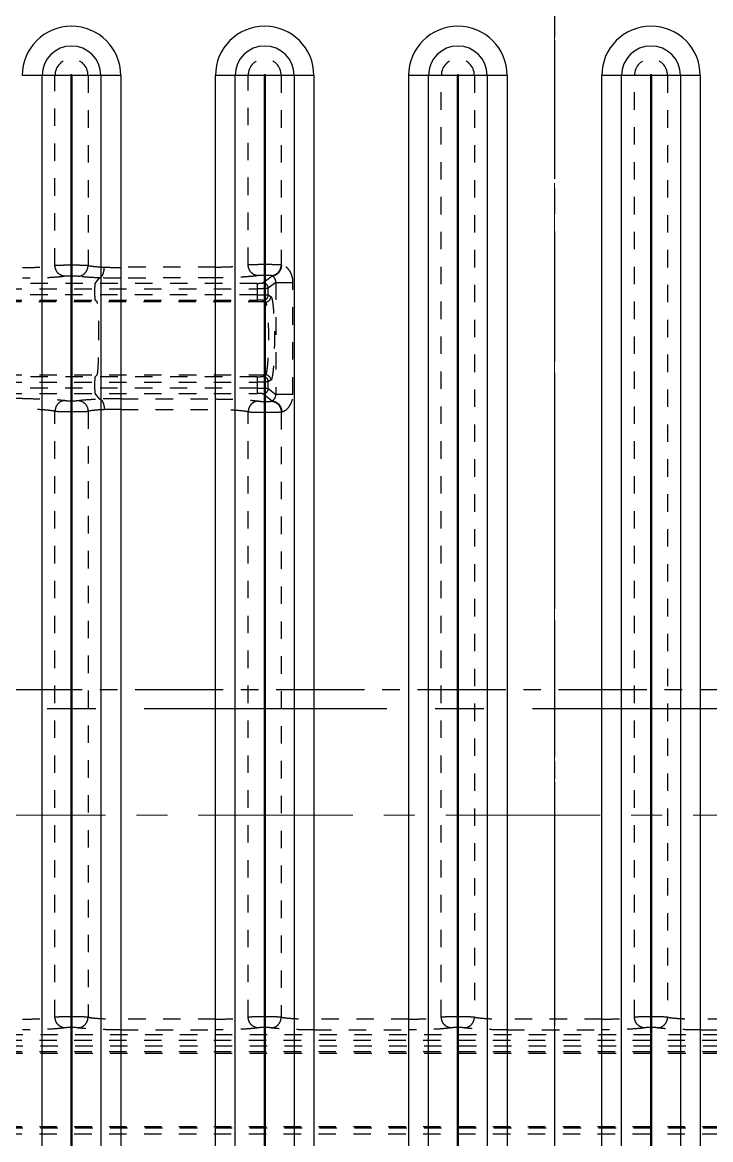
# Model space of a CAD drawing. Header units: millimetres. Extents: x 1572 to 4063, y -10865 to -3081.
# Drawn here: x 2565.9 to 2630.3, y -3748.9 to -3644.3 of the extents above; entities that cross this region are included whole.
import ezdxf

# ---------------------------------------------------------------- set-up
doc = ezdxf.new("R2010")
doc.units = ezdxf.units.MM
doc.header["$LTSCALE"] = 16.335
doc.linetypes.add('CENTER', pattern=[0.6, 0.375, -0.075, 0.075, -0.075])
doc.linetypes.add('HIDDEN', pattern=[0.2, 0.1, -0.1])
doc.layers.get('0').update_dxf_attribs({"linetype": 'CONTINUOUS'})
doc.layers.add('center', color=1, linetype='CENTER', lineweight=9)
doc.layers.add('moldbase', color=7, linetype='CONTINUOUS', lineweight=20)
doc.layers.add('DEFAULT_2', color=8, linetype='HIDDEN')

# ---------------------------------------------------------------- blocks, each defined once
blk = doc.blocks.new('256')
at = {"color": 7, "linetype": 'Continuous'}
for p, q in [((2648.65, -3160.78), (2648.65, -3017.07)), ((2650.5, -3160.78), (2650.5, -3017.07)), ((2653.19, -3017.07), (2653.19, -3160.78)), ((2653.32, -3160.78), (2653.32, -3017.07)), ((2656.01, -3017.07), (2656.01, -3160.78)), ((2657.86, -3017.07), (2657.86, -3160.78)), ((2666.74, -3160.78), (2666.74, -3017.07)), ((2668.59, -3160.78), (2668.59, -3017.07)), ((2671.28, -3017.07), (2671.28, -3160.78)), ((2671.41, -3160.78), (2671.41, -3017.07)), ((2674.1, -3017.07), (2674.1, -3160.78)), ((2675.95, -3017.07), (2675.95, -3160.78)), ((2684.83, -3160.78), (2684.83, -3017.07)), ((2686.68, -3160.78), (2686.68, -3017.07)), ((2689.37, -3017.07), (2689.37, -3160.78)), ((2689.5, -3160.78), (2689.5, -3017.07)), ((2692.19, -3017.07), (2692.19, -3160.78)), ((2694.04, -3017.07), (2694.04, -3160.78)), ((2702.92, -3160.78), (2702.92, -3017.07)), ((2704.77, -3160.78), (2704.77, -3017.07)), ((2707.46, -3017.07), (2707.46, -3160.78)), ((2707.59, -3160.78), (2707.59, -3017.07)), ((2710.28, -3017.07), (2710.28, -3160.78)), ((2648.65, -3160.78), (2653.19, -3160.78)), ((2653.32, -3160.78), (2657.86, -3160.78)), ((2666.74, -3160.78), (2671.28, -3160.78)), ((2671.41, -3160.78), (2675.95, -3160.78)), ((2684.83, -3160.78), (2689.37, -3160.78)), ((2689.5, -3160.78), (2694.04, -3160.78)), ((2702.92, -3160.78), (2707.46, -3160.78)), ((2707.59, -3160.78), (2712.13, -3160.78))]:
    blk.add_line(p, q, dxfattribs=at)
for centre, radius, start, end in [((2653.26, -3160.78), 4.61, 180, 360), ((2653.26, -3160.78), 2.75, 180.0001, 359.9999), ((2653.26, -3160.78), 0.0669, 180, 0), ((2671.35, -3160.78), 4.61, 180, 360), ((2671.35, -3160.78), 2.75, 180.0001, 359.9999), ((2671.35, -3160.78), 0.0669, 180, 0), ((2689.44, -3160.78), 4.61, 180, 360), ((2689.44, -3160.78), 2.75, 180.0001, 359.9999), ((2689.44, -3160.78), 0.0669, 180, 0), ((2707.53, -3160.78), 4.61, 180, 360), ((2707.53, -3160.78), 2.75, 180.0001, 359.9999), ((2707.53, -3160.78), 0.0669, 180, 0)]:
    blk.add_arc(centre, radius, start, end, dxfattribs=at)
at = {"layer": 'DEFAULT_2', "color": 1, "linetype": 'CENTER', "ltscale": 1.349153}
for p, q in [((2662.3, -3212.27), (2662.3, -2994.27)), ((2494.97, -3103.27), (2829.63, -3103.27))]:
    blk.add_line(p, q, dxfattribs=at)
at = {"layer": 'DEFAULT_2', "color": 8, "linetype": 'HIDDEN'}
for p, q in [((2736.67, -3061.72), (2587.93, -3061.72)), ((2587.93, -3062.23), (2736.67, -3062.23)), ((2736.67, -3062.4), (2587.93, -3062.4)), ((2587.93, -3069.22), (2736.67, -3069.22)), ((2736.67, -3069.4), (2587.93, -3069.4)), ((2587.93, -3069.9), (2736.67, -3069.9)), ((2736.67, -3070.46), (2587.93, -3070.46)), ((2587.93, -3070.96), (2736.67, -3070.96)), ((2648.65, -3071.44), (2639.77, -3071.44)), ((2666.74, -3071.44), (2657.86, -3071.44)), ((2684.83, -3071.44), (2675.95, -3071.44)), ((2702.92, -3071.44), (2694.04, -3071.44)), ((2721.01, -3071.44), (2712.13, -3071.44)), ((2639.77, -3072.44), (2648.65, -3072.44)), ((2651.71, -3160.78), (2651.71, -3072.63)), ((2653.32, -3071.65), (2653.19, -3071.65)), ((2653.19, -3072.66), (2653.32, -3072.66)), ((2654.81, -3072.63), (2654.81, -3160.78)), ((2657.86, -3072.44), (2666.74, -3072.44)), ((2669.8, -3160.78), (2669.8, -3072.63)), ((2671.41, -3071.65), (2671.28, -3071.65)), ((2671.28, -3072.66), (2671.41, -3072.66)), ((2672.9, -3072.63), (2672.9, -3160.78)), ((2675.95, -3072.44), (2684.83, -3072.44)), ((2687.89, -3129.28), (2687.89, -3072.63)), ((2689.5, -3071.65), (2689.37, -3071.65)), ((2689.37, -3072.66), (2689.5, -3072.66)), ((2690.99, -3072.63), (2690.99, -3129.29)), ((2694.04, -3072.44), (2702.92, -3072.44)), ((2705.98, -3129.34), (2705.98, -3072.63)), ((2707.59, -3071.65), (2707.46, -3071.65)), ((2707.46, -3072.66), (2707.59, -3072.66)), ((2709.08, -3072.63), (2709.08, -3129.35)), ((2689.5, -3129.26), (2689.37, -3129.26)), ((2702.92, -3129.52), (2694.04, -3129.49)), ((2707.59, -3129.32), (2707.46, -3129.32)), ((2686.79, -3130.91), (2688.39, -3130.91)), ((2686.79, -3130.91), (2686.79, -3141.41)), ((2689.1, -3131.48), (2688.39, -3130.91)), ((2688.39, -3141.41), (2688.39, -3130.91)), ((2688.75, -3130.29), (2689.6, -3130.98)), ((2689.5, -3130.26), (2689.37, -3130.26)), ((2736.67, -3131.01), (2690.13, -3131.01)), ((2702.92, -3130.52), (2694.04, -3130.49)), ((2704.92, -3130.49), (2705.3, -3131.01)), ((2707.46, -3130.32), (2707.59, -3130.32)), ((2707.53, -3142), (2707.53, -3130.32)), ((2712.13, -3130.53), (2721.01, -3130.53)), ((2688.85, -3132.25), (2689.1, -3132.1)), ((2689.1, -3131.48), (2689.1, -3132.1)), ((2690.15, -3131.51), (2736.67, -3131.51)), ((2690.15, -3132.07), (2690.15, -3131.51)), ((2736.67, -3132.07), (2690.15, -3132.07)), ((2705.33, -3131.51), (2705.33, -3132.07)), ((2689.6, -3132.6), (2689.35, -3132.75)), ((2736.67, -3132.75), (2689.35, -3132.75)), ((2690.13, -3132.58), (2736.67, -3132.58)), ((2705.3, -3132.58), (2705.13, -3132.75)), ((2689.35, -3139.57), (2736.67, -3139.57)), ((2689.35, -3139.57), (2689.6, -3139.72)), ((2705.13, -3139.57), (2705.3, -3139.75)), ((2689.1, -3140.23), (2688.85, -3140.08)), ((2689.1, -3140.23), (2689.1, -3140.85)), ((2736.67, -3139.75), (2690.13, -3139.75)), ((2690.15, -3140.25), (2736.67, -3140.25)), ((2690.15, -3140.81), (2690.15, -3140.25)), ((2705.33, -3140.25), (2705.33, -3140.81)), ((2688.39, -3141.41), (2686.79, -3141.41)), ((2688.39, -3141.41), (2689.1, -3140.85)), ((2689.6, -3141.35), (2688.75, -3142.03)), ((2690.13, -3141.31), (2736.67, -3141.31)), ((2736.67, -3140.81), (2690.15, -3140.81)), ((2705.3, -3141.31), (2704.92, -3141.83)), ((2689.37, -3142.06), (2689.5, -3142.06)), ((2694.04, -3141.84), (2702.92, -3141.8)), ((2707.59, -3142), (2707.46, -3142)), ((2721.01, -3141.79), (2712.13, -3141.79)), ((2687.89, -3160.78), (2687.89, -3143.04)), ((2689.37, -3143.07), (2689.5, -3143.07)), ((2690.99, -3143.04), (2690.99, -3160.78)), ((2694.04, -3142.82), (2702.92, -3142.82)), ((2705.98, -3160.78), (2705.98, -3142.98)), ((2707.46, -3143.01), (2707.59, -3143.01)), ((2709.08, -3142.98), (2709.08, -3160.78))]:
    blk.add_line(p, q, dxfattribs=at)
for centre, radius, start, end in [((2687.36, -3126.8), 2.54, 280.8381, 281.9274), ((2688.14, -3126.15), 4.19, 278.3544, 279.2068), ((2703.19, -3076.54), 53.98, 269.7102, 271.8331), ((2689.36, -3132.25), 0.504, 180.2236, 269.7898), ((2689.36, -3140.08), 0.504, 90.2104, 179.7833), ((2688.14, -3146.18), 4.19, 80.7932, 81.6456), ((2687.36, -3145.53), 2.54, 78.0727, 79.1619), ((2653.26, -3160.78), 1.55, 180.0014, 359.9986), ((2671.35, -3160.78), 1.55, 180.0014, 359.9986), ((2689.44, -3160.78), 1.55, 180.0014, 359.9986), ((2707.53, -3160.78), 1.55, 180.0014, 359.9986)]:
    blk.add_arc(centre, radius, start, end, dxfattribs=at)
for points, knots in [([(2648.65, -3071.44), (2649.07, -3071.44), (2649.87, -3071.45), (2650.98, -3071.48), (2651.89, -3071.54), (2652.42, -3071.59), (2652.63, -3071.63)], [0, 0, 0, 0, 0.313214, 0.599702, 0.835209, 1, 1, 1, 1]), ([(2652.63, -3071.63), (2652.52, -3071.63), (2652.28, -3071.69), (2651.97, -3071.92), (2651.76, -3072.25), (2651.71, -3072.51), (2651.71, -3072.63)], [0, 0, 0, 0, 0.230879, 0.487464, 0.751872, 1, 1, 1, 1]), ([(2652.63, -3071.63), (2652.71, -3071.64), (2652.89, -3071.65), (2653.08, -3071.65), (2653.19, -3071.65)], [0, 0, 0, 0, 0.403409, 1, 1, 1, 1]), ([(2653.32, -3071.65), (2653.44, -3071.65), (2653.62, -3071.65), (2653.81, -3071.64), (2653.88, -3071.63)], [0, 0, 0, 0, 0.596745, 1, 1, 1, 1]), ([(2653.88, -3071.63), (2654.1, -3071.59), (2654.63, -3071.54), (2655.54, -3071.48), (2656.65, -3071.45), (2657.45, -3071.44), (2657.86, -3071.44)], [0, 0, 0, 0, 0.164791, 0.400299, 0.686785, 1, 1, 1, 1]), ([(2653.88, -3071.63), (2654, -3071.63), (2654.24, -3071.69), (2654.55, -3071.92), (2654.75, -3072.25), (2654.8, -3072.51), (2654.81, -3072.63)], [0, 0, 0, 0, 0.230886, 0.487476, 0.751881, 1, 1, 1, 1]), ([(2666.74, -3071.44), (2667.16, -3071.44), (2667.96, -3071.45), (2669.07, -3071.48), (2669.98, -3071.54), (2670.51, -3071.59), (2670.72, -3071.63)], [0, 0, 0, 0, 0.313214, 0.599702, 0.835209, 1, 1, 1, 1]), ([(2670.72, -3071.63), (2670.61, -3071.63), (2670.37, -3071.69), (2670.06, -3071.92), (2669.85, -3072.25), (2669.8, -3072.51), (2669.8, -3072.63)], [0, 0, 0, 0, 0.230879, 0.487464, 0.751872, 1, 1, 1, 1]), ([(2670.72, -3071.63), (2670.8, -3071.64), (2670.98, -3071.65), (2671.17, -3071.65), (2671.28, -3071.65)], [0, 0, 0, 0, 0.403409, 1, 1, 1, 1]), ([(2671.41, -3071.65), (2671.53, -3071.65), (2671.71, -3071.65), (2671.9, -3071.64), (2671.97, -3071.63)], [0, 0, 0, 0, 0.596745, 1, 1, 1, 1]), ([(2671.97, -3071.63), (2672.19, -3071.59), (2672.72, -3071.54), (2673.63, -3071.48), (2674.74, -3071.45), (2675.54, -3071.44), (2675.95, -3071.44)], [0, 0, 0, 0, 0.164791, 0.400299, 0.686785, 1, 1, 1, 1]), ([(2671.97, -3071.63), (2672.09, -3071.63), (2672.33, -3071.69), (2672.64, -3071.92), (2672.84, -3072.25), (2672.89, -3072.51), (2672.9, -3072.63)], [0, 0, 0, 0, 0.230886, 0.487476, 0.751881, 1, 1, 1, 1]), ([(2684.83, -3071.44), (2685.25, -3071.44), (2686.05, -3071.45), (2687.16, -3071.48), (2688.07, -3071.54), (2688.6, -3071.59), (2688.81, -3071.63)], [0, 0, 0, 0, 0.313214, 0.599702, 0.835209, 1, 1, 1, 1]), ([(2688.81, -3071.63), (2688.7, -3071.63), (2688.46, -3071.69), (2688.15, -3071.92), (2687.94, -3072.25), (2687.89, -3072.51), (2687.89, -3072.63)], [0, 0, 0, 0, 0.230879, 0.487464, 0.751872, 1, 1, 1, 1]), ([(2688.81, -3071.63), (2688.89, -3071.64), (2689.07, -3071.65), (2689.26, -3071.65), (2689.37, -3071.65)], [0, 0, 0, 0, 0.403409, 1, 1, 1, 1]), ([(2689.5, -3071.65), (2689.62, -3071.65), (2689.8, -3071.65), (2689.99, -3071.64), (2690.06, -3071.63)], [0, 0, 0, 0, 0.596745, 1, 1, 1, 1]), ([(2690.06, -3071.63), (2690.28, -3071.59), (2690.81, -3071.54), (2691.72, -3071.48), (2692.83, -3071.45), (2693.63, -3071.44), (2694.04, -3071.44)], [0, 0, 0, 0, 0.164791, 0.400299, 0.686785, 1, 1, 1, 1]), ([(2690.06, -3071.63), (2690.18, -3071.63), (2690.42, -3071.69), (2690.73, -3071.92), (2690.93, -3072.25), (2690.98, -3072.51), (2690.99, -3072.63)], [0, 0, 0, 0, 0.230886, 0.487476, 0.751881, 1, 1, 1, 1]), ([(2702.92, -3071.44), (2703.34, -3071.44), (2704.14, -3071.45), (2705.25, -3071.48), (2706.16, -3071.54), (2706.69, -3071.59), (2706.9, -3071.63)], [0, 0, 0, 0, 0.313214, 0.599702, 0.835209, 1, 1, 1, 1]), ([(2706.9, -3071.63), (2706.79, -3071.63), (2706.55, -3071.69), (2706.24, -3071.92), (2706.03, -3072.25), (2705.98, -3072.51), (2705.98, -3072.63)], [0, 0, 0, 0, 0.230879, 0.487464, 0.751872, 1, 1, 1, 1]), ([(2706.9, -3071.63), (2706.98, -3071.64), (2707.16, -3071.65), (2707.35, -3071.65), (2707.46, -3071.65)], [0, 0, 0, 0, 0.403409, 1, 1, 1, 1]), ([(2707.59, -3071.65), (2707.71, -3071.65), (2707.89, -3071.65), (2708.08, -3071.64), (2708.15, -3071.63)], [0, 0, 0, 0, 0.596745, 1, 1, 1, 1]), ([(2708.15, -3071.63), (2708.37, -3071.59), (2708.9, -3071.54), (2709.81, -3071.48), (2710.92, -3071.45), (2711.72, -3071.44), (2712.13, -3071.44)], [0, 0, 0, 0, 0.164791, 0.400299, 0.686785, 1, 1, 1, 1]), ([(2708.15, -3071.63), (2708.27, -3071.63), (2708.51, -3071.69), (2708.82, -3071.92), (2709.02, -3072.25), (2709.07, -3072.51), (2709.08, -3072.63)], [0, 0, 0, 0, 0.230886, 0.487476, 0.751881, 1, 1, 1, 1]), ([(2651.71, -3072.63), (2651.54, -3072.59), (2651.14, -3072.54), (2650.44, -3072.49), (2649.58, -3072.45), (2648.97, -3072.44), (2648.65, -3072.44)], [0, 0, 0, 0, 0.165703, 0.400853, 0.687082, 1, 1, 1, 1]), ([(2651.71, -3072.63), (2651.91, -3072.64), (2652.4, -3072.65), (2652.89, -3072.66), (2653.19, -3072.66)], [0, 0, 0, 0, 0.399792, 1, 1, 1, 1]), ([(2653.32, -3072.66), (2653.62, -3072.66), (2654.12, -3072.65), (2654.61, -3072.64), (2654.81, -3072.63)], [0, 0, 0, 0, 0.600202, 1, 1, 1, 1]), ([(2657.86, -3072.44), (2657.54, -3072.44), (2656.93, -3072.45), (2656.08, -3072.49), (2655.38, -3072.54), (2654.97, -3072.59), (2654.81, -3072.63)], [0, 0, 0, 0, 0.312925, 0.599149, 0.834301, 1, 1, 1, 1]), ([(2669.8, -3072.63), (2669.63, -3072.59), (2669.23, -3072.54), (2668.53, -3072.49), (2667.67, -3072.45), (2667.06, -3072.44), (2666.74, -3072.44)], [0, 0, 0, 0, 0.165703, 0.400853, 0.687082, 1, 1, 1, 1]), ([(2669.8, -3072.63), (2670, -3072.64), (2670.49, -3072.65), (2670.98, -3072.66), (2671.28, -3072.66)], [0, 0, 0, 0, 0.399792, 1, 1, 1, 1]), ([(2671.41, -3072.66), (2671.71, -3072.66), (2672.21, -3072.65), (2672.7, -3072.64), (2672.9, -3072.63)], [0, 0, 0, 0, 0.600202, 1, 1, 1, 1]), ([(2675.95, -3072.44), (2675.63, -3072.44), (2675.02, -3072.45), (2674.17, -3072.49), (2673.47, -3072.54), (2673.06, -3072.59), (2672.9, -3072.63)], [0, 0, 0, 0, 0.312925, 0.599149, 0.834301, 1, 1, 1, 1]), ([(2687.89, -3072.63), (2687.72, -3072.59), (2687.32, -3072.54), (2686.62, -3072.49), (2685.76, -3072.45), (2685.15, -3072.44), (2684.83, -3072.44)], [0, 0, 0, 0, 0.165703, 0.400853, 0.687082, 1, 1, 1, 1]), ([(2687.89, -3072.63), (2688.09, -3072.64), (2688.58, -3072.65), (2689.07, -3072.66), (2689.37, -3072.66)], [0, 0, 0, 0, 0.399792, 1, 1, 1, 1]), ([(2689.5, -3072.66), (2689.8, -3072.66), (2690.3, -3072.65), (2690.79, -3072.64), (2690.99, -3072.63)], [0, 0, 0, 0, 0.600202, 1, 1, 1, 1]), ([(2694.04, -3072.44), (2693.72, -3072.44), (2693.11, -3072.45), (2692.26, -3072.49), (2691.56, -3072.54), (2691.15, -3072.59), (2690.99, -3072.63)], [0, 0, 0, 0, 0.312925, 0.599149, 0.834301, 1, 1, 1, 1]), ([(2705.98, -3072.63), (2705.81, -3072.59), (2705.41, -3072.54), (2704.71, -3072.49), (2703.85, -3072.45), (2703.24, -3072.44), (2702.92, -3072.44)], [0, 0, 0, 0, 0.165703, 0.400853, 0.687082, 1, 1, 1, 1]), ([(2705.98, -3072.63), (2706.18, -3072.64), (2706.67, -3072.65), (2707.16, -3072.66), (2707.46, -3072.66)], [0, 0, 0, 0, 0.399792, 1, 1, 1, 1]), ([(2707.59, -3072.66), (2707.89, -3072.66), (2708.39, -3072.65), (2708.88, -3072.64), (2709.08, -3072.63)], [0, 0, 0, 0, 0.600202, 1, 1, 1, 1]), ([(2712.13, -3072.44), (2711.81, -3072.44), (2711.2, -3072.45), (2710.35, -3072.49), (2709.65, -3072.54), (2709.24, -3072.59), (2709.08, -3072.63)], [0, 0, 0, 0, 0.312925, 0.599149, 0.834301, 1, 1, 1, 1]), ([(2687.84, -3129.29), (2687.73, -3129.31), (2687.47, -3129.42), (2687.12, -3129.76), (2686.86, -3130.28), (2686.79, -3130.7), (2686.79, -3130.91)], [0, 0, 0, 0, 0.165809, 0.40188, 0.690567, 1, 1, 1, 1]), ([(2688.75, -3130.29), (2688.65, -3130.29), (2688.42, -3130.24), (2688.12, -3130.03), (2687.9, -3129.7), (2687.84, -3129.43), (2687.84, -3129.29)], [0, 0, 0, 0, 0.208535, 0.454273, 0.726564, 1, 1, 1, 1]), ([(2689.37, -3129.26), (2689.07, -3129.26), (2688.58, -3129.26), (2688.09, -3129.27), (2687.89, -3129.28)], [0, 0, 0, 0, 0.600208, 1, 1, 1, 1]), ([(2688.81, -3130.28), (2688.7, -3130.28), (2688.45, -3130.22), (2688.15, -3129.99), (2687.94, -3129.66), (2687.89, -3129.4), (2687.89, -3129.28)], [0, 0, 0, 0, 0.230942, 0.48748, 0.751823, 1, 1, 1, 1]), ([(2690.99, -3129.29), (2690.79, -3129.27), (2690.3, -3129.26), (2689.8, -3129.26), (2689.5, -3129.26)], [0, 0, 0, 0, 0.399798, 1, 1, 1, 1]), ([(2690.06, -3130.29), (2690.17, -3130.29), (2690.42, -3130.23), (2690.73, -3130), (2690.93, -3129.67), (2690.98, -3129.41), (2690.99, -3129.29)], [0, 0, 0, 0, 0.230816, 0.487447, 0.751918, 1, 1, 1, 1]), ([(2690.99, -3129.29), (2691.15, -3129.32), (2691.56, -3129.38), (2692.26, -3129.43), (2693.11, -3129.47), (2693.72, -3129.48), (2694.04, -3129.49)], [0, 0, 0, 0, 0.165763, 0.400928, 0.687131, 1, 1, 1, 1]), ([(2702.92, -3129.52), (2703.05, -3129.52), (2703.57, -3129.52), (2704.08, -3129.51), (2704.46, -3129.49)], [0, 0, 0, 0, 0.259291, 1, 1, 1, 1]), ([(2704.46, -3129.49), (2704.76, -3129.48), (2705.27, -3129.45), (2705.77, -3129.39), (2705.98, -3129.34)], [0, 0, 0, 0, 0.59243, 1, 1, 1, 1]), ([(2704.92, -3130.49), (2704.86, -3130.49), (2704.76, -3130.43), (2704.66, -3130.3), (2704.56, -3130.12), (2704.48, -3129.85), (2704.46, -3129.61), (2704.46, -3129.49)], [0, 0, 0, 0, 0.160229, 0.268212, 0.395593, 0.692627, 1, 1, 1, 1]), ([(2707.46, -3129.32), (2707.16, -3129.32), (2706.67, -3129.32), (2706.18, -3129.33), (2705.98, -3129.34)], [0, 0, 0, 0, 0.600203, 1, 1, 1, 1]), ([(2706.9, -3130.35), (2706.79, -3130.34), (2706.55, -3130.29), (2706.24, -3130.06), (2706.03, -3129.72), (2705.98, -3129.47), (2705.98, -3129.34)], [0, 0, 0, 0, 0.230895, 0.487473, 0.751866, 1, 1, 1, 1]), ([(2709.08, -3129.35), (2708.88, -3129.33), (2708.39, -3129.32), (2707.89, -3129.32), (2707.59, -3129.32)], [0, 0, 0, 0, 0.399792, 1, 1, 1, 1]), ([(2708.15, -3130.35), (2708.27, -3130.34), (2708.51, -3130.29), (2708.82, -3130.06), (2709.02, -3129.72), (2709.07, -3129.47), (2709.08, -3129.35)], [0, 0, 0, 0, 0.230879, 0.487464, 0.751872, 1, 1, 1, 1]), ([(2709.08, -3129.35), (2709.24, -3129.38), (2709.65, -3129.43), (2710.35, -3129.49), (2711.2, -3129.52), (2711.81, -3129.53), (2712.13, -3129.53)], [0, 0, 0, 0, 0.165703, 0.400853, 0.687082, 1, 1, 1, 1]), ([(2688.75, -3130.29), (2688.68, -3130.34), (2688.48, -3130.5), (2688.39, -3130.75), (2688.39, -3130.91)], [0, 0, 0, 0, 0.363053, 1, 1, 1, 1]), ([(2689.37, -3130.26), (2689.26, -3130.26), (2689.07, -3130.26), (2688.88, -3130.27), (2688.81, -3130.28)], [0, 0, 0, 0, 0.596855, 1, 1, 1, 1]), ([(2689.6, -3130.98), (2689.47, -3130.98), (2689.21, -3131.08), (2689.1, -3131.35), (2689.1, -3131.48)], [0, 0, 0, 0, 0.499757, 1, 1, 1, 1]), ([(2690.06, -3130.29), (2689.98, -3130.28), (2689.8, -3130.27), (2689.61, -3130.26), (2689.5, -3130.26)], [0, 0, 0, 0, 0.403456, 1, 1, 1, 1]), ([(2689.6, -3130.98), (2689.61, -3130.98), (2689.62, -3130.98), (2689.66, -3130.99), (2689.71, -3131), (2689.81, -3131), (2689.95, -3131.01), (2690.06, -3131.01), (2690.13, -3131.01)], [0, 0, 0, 0, 0.035445, 0.103018, 0.201069, 0.32654, 0.641206, 1, 1, 1, 1]), ([(2694.04, -3130.49), (2693.62, -3130.49), (2692.82, -3130.48), (2691.71, -3130.44), (2690.8, -3130.38), (2690.27, -3130.33), (2690.06, -3130.29)], [0, 0, 0, 0, 0.313191, 0.599662, 0.835175, 1, 1, 1, 1]), ([(2690.15, -3131.51), (2690.15, -3131.45), (2690.15, -3131.33), (2690.15, -3131.2), (2690.14, -3131.12), (2690.14, -3131.07), (2690.13, -3131.03), (2690.13, -3131.02), (2690.13, -3131.01)], [0, 0, 0, 0, 0.381534, 0.677641, 0.795116, 0.893826, 0.964513, 1, 1, 1, 1]), ([(2706.9, -3130.35), (2706.64, -3130.39), (2705.97, -3130.45), (2705.31, -3130.48), (2704.92, -3130.49)], [0, 0, 0, 0, 0.406136, 1, 1, 1, 1]), ([(2705.3, -3131.01), (2705.31, -3131.02), (2705.31, -3131.03), (2705.32, -3131.06), (2705.32, -3131.11), (2705.32, -3131.2), (2705.33, -3131.34), (2705.33, -3131.45), (2705.33, -3131.51)], [0, 0, 0, 0, 0.032093, 0.097184, 0.193507, 0.318059, 0.634086, 1, 1, 1, 1]), ([(2707.46, -3130.32), (2707.35, -3130.32), (2707.16, -3130.33), (2706.98, -3130.34), (2706.9, -3130.35)], [0, 0, 0, 0, 0.596789, 1, 1, 1, 1]), ([(2708.15, -3130.35), (2708.08, -3130.34), (2707.89, -3130.33), (2707.71, -3130.32), (2707.59, -3130.32)], [0, 0, 0, 0, 0.403409, 1, 1, 1, 1]), ([(2712.13, -3130.53), (2711.72, -3130.53), (2710.92, -3130.52), (2709.81, -3130.49), (2708.9, -3130.44), (2708.37, -3130.38), (2708.15, -3130.35)], [0, 0, 0, 0, 0.313214, 0.599702, 0.835209, 1, 1, 1, 1]), ([(2688.85, -3140.08), (2688.84, -3140.07), (2688.81, -3140.03), (2688.77, -3139.91), (2688.72, -3139.68), (2688.66, -3139.31), (2688.62, -3138.83), (2688.58, -3138.25), (2688.54, -3137.35), (2688.52, -3136.16), (2688.54, -3134.97), (2688.58, -3134.07), (2688.62, -3133.5), (2688.66, -3133.01), (2688.72, -3132.64), (2688.77, -3132.41), (2688.81, -3132.29), (2688.84, -3132.26), (2688.85, -3132.25)], [0, 0, 0, 0, 0.006419, 0.016339, 0.048044, 0.095841, 0.157989, 0.232217, 0.315978, 0.499989, 0.684001, 0.767765, 0.841997, 0.904149, 0.95195, 0.983661, 0.993581, 1, 1, 1, 1]), ([(2690.15, -3131.51), (2690.03, -3131.51), (2689.79, -3131.51), (2689.51, -3131.51), (2689.32, -3131.5), (2689.22, -3131.49), (2689.15, -3131.49), (2689.11, -3131.48), (2689.1, -3131.48)], [0, 0, 0, 0, 0.360083, 0.674987, 0.80067, 0.89898, 0.96613, 1, 1, 1, 1]), ([(2689.1, -3132.1), (2689.11, -3132.1), (2689.15, -3132.09), (2689.22, -3132.09), (2689.32, -3132.08), (2689.51, -3132.08), (2689.79, -3132.08), (2690.03, -3132.07), (2690.15, -3132.07)], [0, 0, 0, 0, 0.03364, 0.100714, 0.199021, 0.324742, 0.639773, 1, 1, 1, 1]), ([(2689.1, -3132.1), (2689.1, -3132.23), (2689.21, -3132.49), (2689.47, -3132.6), (2689.6, -3132.6)], [0, 0, 0, 0, 0.50043, 1, 1, 1, 1]), ([(2690.13, -3132.58), (2690.13, -3132.57), (2690.13, -3132.55), (2690.14, -3132.52), (2690.14, -3132.47), (2690.15, -3132.39), (2690.15, -3132.25), (2690.15, -3132.14), (2690.15, -3132.07)], [0, 0, 0, 0, 0.032716, 0.101434, 0.198964, 0.315831, 0.614136, 1, 1, 1, 1]), ([(2705.33, -3132.07), (2705.33, -3132.14), (2705.33, -3132.25), (2705.32, -3132.39), (2705.32, -3132.48), (2705.31, -3132.53), (2705.31, -3132.56), (2705.31, -3132.57), (2705.3, -3132.58)], [0, 0, 0, 0, 0.369466, 0.687398, 0.81184, 0.907195, 0.970454, 1, 1, 1, 1]), ([(2689.35, -3132.75), (2689.34, -3132.76), (2689.32, -3132.79), (2689.27, -3132.89), (2689.23, -3133.09), (2689.18, -3133.42), (2689.14, -3133.84), (2689.1, -3134.34), (2689.06, -3135.13), (2689.05, -3136.16), (2689.06, -3137.2), (2689.1, -3137.98), (2689.14, -3138.49), (2689.18, -3138.91), (2689.23, -3139.23), (2689.27, -3139.43), (2689.32, -3139.54), (2689.34, -3139.57), (2689.35, -3139.57)], [0, 0, 0, 0, 0.006366, 0.016417, 0.04853, 0.096358, 0.158396, 0.232558, 0.316232, 0.500003, 0.683775, 0.767443, 0.841612, 0.903648, 0.951471, 0.983592, 0.993638, 1, 1, 1, 1]), ([(2690.13, -3132.58), (2690.06, -3132.58), (2689.95, -3132.58), (2689.8, -3132.58), (2689.71, -3132.59), (2689.66, -3132.59), (2689.62, -3132.6), (2689.61, -3132.6), (2689.6, -3132.6)], [0, 0, 0, 0, 0.359312, 0.674419, 0.800016, 0.898073, 0.965406, 1, 1, 1, 1]), ([(2705.13, -3132.75), (2705.12, -3132.76), (2705.11, -3132.79), (2705.09, -3132.85), (2705.08, -3132.95), (2705.06, -3133.13), (2705.03, -3133.42), (2705.01, -3133.84), (2704.99, -3134.34), (2704.97, -3134.91), (2704.96, -3135.53), (2704.96, -3135.95), (2704.96, -3136.16)], [0, 0, 0, 0, 0.010646, 0.029605, 0.057046, 0.092868, 0.188349, 0.312841, 0.461845, 0.63012, 0.811856, 1, 1, 1, 1]), ([(2704.96, -3136.16), (2704.96, -3136.38), (2704.96, -3136.8), (2704.97, -3137.41), (2704.99, -3137.98), (2705.01, -3138.49), (2705.03, -3138.91), (2705.06, -3139.2), (2705.08, -3139.38), (2705.09, -3139.47), (2705.11, -3139.53), (2705.12, -3139.57), (2705.13, -3139.57)], [0, 0, 0, 0, 0.188144, 0.36988, 0.538155, 0.687159, 0.811651, 0.907132, 0.942954, 0.970395, 0.989354, 1, 1, 1, 1]), ([(2689.6, -3139.72), (2689.47, -3139.72), (2689.21, -3139.83), (2689.1, -3140.1), (2689.1, -3140.23)], [0, 0, 0, 0, 0.499569, 1, 1, 1, 1]), ([(2690.15, -3140.25), (2690.03, -3140.25), (2689.79, -3140.25), (2689.51, -3140.25), (2689.32, -3140.24), (2689.22, -3140.24), (2689.15, -3140.23), (2689.11, -3140.23), (2689.1, -3140.23)], [0, 0, 0, 0, 0.360227, 0.675257, 0.800978, 0.899286, 0.966363, 1, 1, 1, 1]), ([(2689.6, -3139.72), (2689.61, -3139.73), (2689.62, -3139.73), (2689.66, -3139.73), (2689.71, -3139.74), (2689.8, -3139.74), (2689.95, -3139.75), (2690.06, -3139.75), (2690.13, -3139.75)], [0, 0, 0, 0, 0.034584, 0.101927, 0.199995, 0.325593, 0.640693, 1, 1, 1, 1]), ([(2690.15, -3140.25), (2690.15, -3140.19), (2690.15, -3140.07), (2690.15, -3139.94), (2690.14, -3139.85), (2690.14, -3139.8), (2690.13, -3139.77), (2690.13, -3139.75), (2690.13, -3139.75)], [0, 0, 0, 0, 0.385865, 0.68417, 0.801037, 0.898567, 0.967284, 1, 1, 1, 1]), ([(2705.3, -3139.75), (2705.31, -3139.75), (2705.31, -3139.77), (2705.31, -3139.8), (2705.32, -3139.85), (2705.32, -3139.94), (2705.33, -3140.07), (2705.33, -3140.19), (2705.33, -3140.25)], [0, 0, 0, 0, 0.029546, 0.092805, 0.18816, 0.312602, 0.630534, 1, 1, 1, 1]), ([(2686.79, -3141.41), (2686.79, -3141.63), (2686.86, -3142.04), (2687.12, -3142.57), (2687.47, -3142.9), (2687.73, -3143.01), (2687.84, -3143.03)], [0, 0, 0, 0, 0.309481, 0.598018, 0.83395, 1, 1, 1, 1]), ([(2688.39, -3141.41), (2688.39, -3141.57), (2688.48, -3141.83), (2688.68, -3141.98), (2688.75, -3142.03)], [0, 0, 0, 0, 0.63696, 1, 1, 1, 1]), ([(2689.1, -3140.85), (2689.11, -3140.84), (2689.15, -3140.84), (2689.22, -3140.83), (2689.32, -3140.83), (2689.51, -3140.82), (2689.79, -3140.81), (2690.03, -3140.81), (2690.15, -3140.81)], [0, 0, 0, 0, 0.033873, 0.101019, 0.199328, 0.325013, 0.639917, 1, 1, 1, 1]), ([(2689.1, -3140.85), (2689.1, -3140.97), (2689.21, -3141.24), (2689.47, -3141.35), (2689.6, -3141.35)], [0, 0, 0, 0, 0.500243, 1, 1, 1, 1]), ([(2690.13, -3141.31), (2690.07, -3141.31), (2689.95, -3141.32), (2689.81, -3141.32), (2689.71, -3141.33), (2689.66, -3141.33), (2689.62, -3141.34), (2689.61, -3141.34), (2689.6, -3141.35)], [0, 0, 0, 0, 0.358591, 0.672544, 0.798198, 0.896643, 0.964469, 1, 1, 1, 1]), ([(2690.13, -3141.31), (2690.13, -3141.31), (2690.13, -3141.29), (2690.14, -3141.26), (2690.14, -3141.21), (2690.15, -3141.12), (2690.15, -3140.99), (2690.15, -3140.88), (2690.15, -3140.81)], [0, 0, 0, 0, 0.035488, 0.106174, 0.204884, 0.322359, 0.618466, 1, 1, 1, 1]), ([(2705.33, -3140.81), (2705.33, -3140.87), (2705.33, -3140.99), (2705.32, -3141.12), (2705.32, -3141.21), (2705.32, -3141.26), (2705.31, -3141.29), (2705.31, -3141.31), (2705.3, -3141.31)], [0, 0, 0, 0, 0.365914, 0.681941, 0.806493, 0.902816, 0.967907, 1, 1, 1, 1]), ([(2688.75, -3142.03), (2688.64, -3142.04), (2688.4, -3142.09), (2688.09, -3142.32), (2687.89, -3142.66), (2687.84, -3142.91), (2687.84, -3143.03)], [0, 0, 0, 0, 0.229277, 0.485169, 0.750301, 1, 1, 1, 1]), ([(2688.81, -3142.04), (2688.7, -3142.04), (2688.45, -3142.1), (2688.15, -3142.33), (2687.94, -3142.66), (2687.89, -3142.92), (2687.89, -3143.04)], [0, 0, 0, 0, 0.230941, 0.487478, 0.751822, 1, 1, 1, 1]), ([(2688.81, -3142.04), (2688.88, -3142.05), (2689.07, -3142.06), (2689.26, -3142.06), (2689.37, -3142.06)], [0, 0, 0, 0, 0.403302, 1, 1, 1, 1]), ([(2689.5, -3142.06), (2689.61, -3142.06), (2689.8, -3142.06), (2689.98, -3142.05), (2690.06, -3142.04)], [0, 0, 0, 0, 0.596698, 1, 1, 1, 1]), ([(2690.06, -3142.04), (2690.27, -3142), (2690.8, -3141.95), (2691.71, -3141.89), (2692.82, -3141.85), (2693.62, -3141.84), (2694.04, -3141.84)], [0, 0, 0, 0, 0.164825, 0.400338, 0.686809, 1, 1, 1, 1]), ([(2690.06, -3142.04), (2690.17, -3142.04), (2690.42, -3142.1), (2690.73, -3142.32), (2690.93, -3142.66), (2690.98, -3142.91), (2690.99, -3143.04)], [0, 0, 0, 0, 0.230823, 0.487459, 0.751928, 1, 1, 1, 1]), ([(2702.92, -3141.8), (2703.09, -3141.8), (2703.76, -3141.8), (2704.42, -3141.81), (2704.92, -3141.83)], [0, 0, 0, 0, 0.259258, 1, 1, 1, 1]), ([(2704.92, -3141.83), (2704.86, -3141.84), (2704.76, -3141.9), (2704.66, -3142.02), (2704.56, -3142.21), (2704.48, -3142.48), (2704.46, -3142.71), (2704.46, -3142.83)], [0, 0, 0, 0, 0.161244, 0.269756, 0.397508, 0.69427, 1, 1, 1, 1]), ([(2704.92, -3141.83), (2705.31, -3141.84), (2705.97, -3141.88), (2706.64, -3141.93), (2706.9, -3141.98)], [0, 0, 0, 0, 0.593882, 1, 1, 1, 1]), ([(2706.9, -3141.98), (2706.79, -3141.98), (2706.55, -3142.04), (2706.24, -3142.27), (2706.03, -3142.6), (2705.98, -3142.86), (2705.98, -3142.98)], [0, 0, 0, 0, 0.230894, 0.487469, 0.751862, 1, 1, 1, 1]), ([(2706.9, -3141.98), (2706.98, -3141.99), (2707.16, -3142), (2707.35, -3142), (2707.46, -3142)], [0, 0, 0, 0, 0.40323, 1, 1, 1, 1]), ([(2707.59, -3142), (2707.71, -3142), (2707.89, -3142), (2708.08, -3141.99), (2708.15, -3141.98)], [0, 0, 0, 0, 0.596745, 1, 1, 1, 1]), ([(2708.15, -3141.98), (2708.37, -3141.94), (2708.9, -3141.89), (2709.81, -3141.83), (2710.92, -3141.8), (2711.72, -3141.79), (2712.13, -3141.79)], [0, 0, 0, 0, 0.164791, 0.400299, 0.686785, 1, 1, 1, 1]), ([(2708.15, -3141.98), (2708.27, -3141.98), (2708.51, -3142.04), (2708.82, -3142.27), (2709.02, -3142.6), (2709.07, -3142.86), (2709.08, -3142.98)], [0, 0, 0, 0, 0.230886, 0.487476, 0.751881, 1, 1, 1, 1]), ([(2687.89, -3143.04), (2688.09, -3143.06), (2688.58, -3143.06), (2689.07, -3143.07), (2689.37, -3143.07)], [0, 0, 0, 0, 0.399786, 1, 1, 1, 1]), ([(2689.5, -3143.07), (2689.8, -3143.07), (2690.3, -3143.06), (2690.79, -3143.05), (2690.99, -3143.04)], [0, 0, 0, 0, 0.600196, 1, 1, 1, 1]), ([(2694.04, -3142.84), (2693.72, -3142.84), (2693.11, -3142.85), (2692.26, -3142.89), (2691.56, -3142.95), (2691.15, -3143), (2690.99, -3143.04)], [0, 0, 0, 0, 0.312876, 0.599075, 0.834241, 1, 1, 1, 1]), ([(2704.46, -3142.83), (2704.33, -3142.83), (2703.82, -3142.81), (2703.31, -3142.8), (2702.92, -3142.81)], [0, 0, 0, 0, 0.23719, 1, 1, 1, 1]), ([(2705.98, -3142.98), (2705.77, -3142.94), (2705.27, -3142.88), (2704.76, -3142.85), (2704.46, -3142.83)], [0, 0, 0, 0, 0.407566, 1, 1, 1, 1]), ([(2705.98, -3142.98), (2706.18, -3142.99), (2706.67, -3143), (2707.16, -3143.01), (2707.46, -3143.01)], [0, 0, 0, 0, 0.399791, 1, 1, 1, 1]), ([(2707.59, -3143.01), (2707.89, -3143.01), (2708.39, -3143), (2708.88, -3142.99), (2709.08, -3142.98)], [0, 0, 0, 0, 0.600202, 1, 1, 1, 1]), ([(2712.13, -3142.79), (2711.81, -3142.79), (2711.2, -3142.8), (2710.35, -3142.84), (2709.65, -3142.89), (2709.24, -3142.94), (2709.08, -3142.98)], [0, 0, 0, 0, 0.312925, 0.599149, 0.834301, 1, 1, 1, 1])]:
    blk.add_open_spline(points, degree=3, knots=knots, dxfattribs=at)

msp = doc.modelspace()

# ---------------------------------------------------------------- linework, layer by layer
at = {"color": 1, "linetype": 'CENTER', "ltscale": 1.888726}
msp.add_line((2615.706, -3571.97), (2615.706, -3845.162), dxfattribs=at)
at = {"color": 1, "linetype": 'CENTER', "ltscale": 3.708617}
msp.add_line((2395.545, -3708.566), (2835.867, -3708.566), dxfattribs=at)
at = {"layer": 'center', "color": 1, "linetype": 'CENTER', "ltscale": 2.363514}
for p, q in [((2615.706, -3913.566), (2615.706, -3533.566)), ((2350.706, -3718.566), (2880.706, -3718.566))]:
    msp.add_line(p, q, dxfattribs=at)
at = {"layer": 'moldbase', "color": 1, "linetype": 'CENTER', "ltscale": 2.4}
msp.add_line((2615.706, -3453.566), (2615.706, -4053.566), dxfattribs=at)

# ---------------------------------------------------------------- block references
at = {"rotation": 180}
msp.add_blockref('256', (5278.008, -6810.089), dxfattribs=at)

doc.saveas('drawing.dxf')
